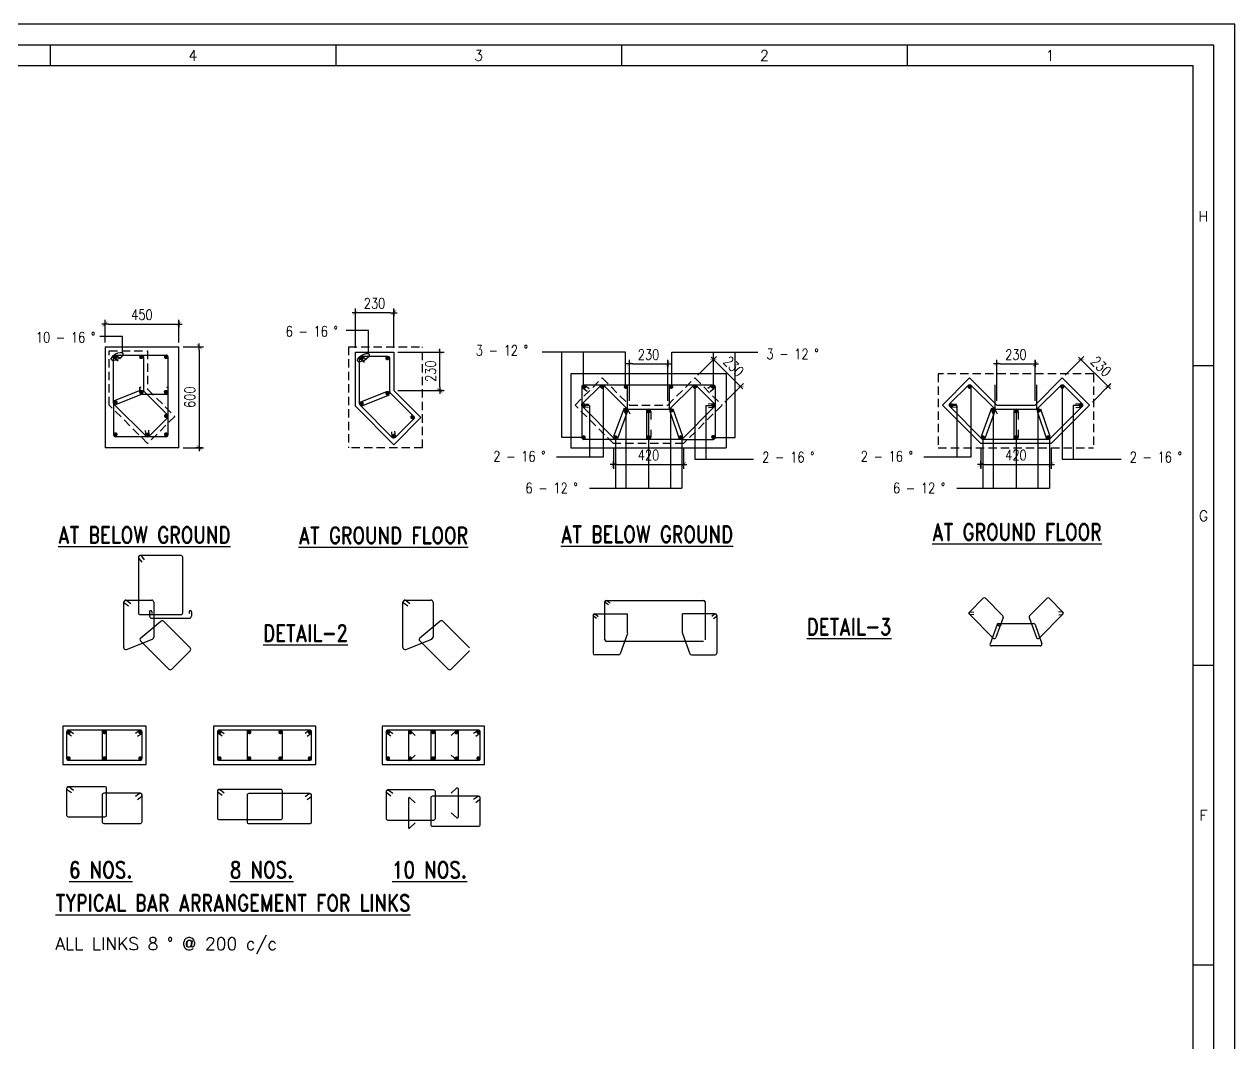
# Model space of a CAD drawing. Extents: x -135417 to 231627, y -456934 to -124458.
# Drawn here: x -4374 to 24629, y -234611 to -210202 of the extents above; entities that cross this region are included whole.
import ezdxf
from ezdxf.enums import TextEntityAlignment as Align

# ---------------------------------------------------------------- set-up
doc = ezdxf.new("R2010")
doc.units = 0
doc.header["$LTSCALE"] = 1000
doc.header["$MEASUREMENT"] = 0
doc.linetypes.add('HIDDEN', pattern=[0.375, 0.25, -0.125])
doc.layers.get('0').update_dxf_attribs({"linetype": 'CONTINUOUS'})
doc.layers.get('DEFPOINTS').update_dxf_attribs({"linetype": 'CONTINUOUS'})
for name, color, linetype in [('BEAM', 4, 'CONTINUOUS'), ('CENLI', 8, 'CONTINUOUS'), ('CO', 3, 'CONTINUOUS'), ('COL', 2, 'CONTINUOUS'), ('DIM', 9, 'CONTINUOUS'), ('ECPL', 5, 'CONTINUOUS'), ('FRAME', 6, 'CONTINUOUS'), ('TXT', 4, 'CONTINUOUS'), ('TXT1', 2, 'CONTINUOUS')]:
    doc.layers.add(name, color=color, linetype=linetype)
doc.styles.add('RO', font='romans.shx', dxfattribs={"width": 0.8, "height": 250})
doc.styles.add('ROMAND', font='romand.shx')
doc.styles.add('ROMANS', font='r.shx', dxfattribs={"height": 250})
doc.dimstyles.new('INT25', dxfattribs={"dimscale": 0, "dimtxt": 150, "dimasz": 80, "dimexe": 100, "dimexo": 100, "dimgap": 100, "dimtad": 1, "dimdec": 0, "dimzin": 1, "dimtxsty": 'RO', "dimblk": 'DIMTICK', "dimcen": -100, "dimclrd": 5, "dimclre": 5, "dimclrt": 4, "dimazin": 3, "dimtfac": 1, "dimtdec": 0, "dimtix": 1, "dimtofl": 0, "dimtmove": 0, "dimatfit": 3, "dimtolj": 1, "dimtzin": 0})
doc.dimstyles.new('NEW', dxfattribs={"dimtxt": 250, "dimasz": 100, "dimexe": 50, "dimexo": 0.03, "dimgap": 50, "dimtad": 1, "dimdec": 0, "dimrnd": 1e-05, "dimzin": 0, "dimtxsty": 'ROMANS', "dimblk": 'ARCHTICK', "dimblk1": 'ARCHTICK', "dimblk2": 'ARCHTICK', "dimsah": 1, "dimcen": 0, "dimdle": 50, "dimclrd": 7, "dimclre": 7, "dimclrt": 4, "dimazin": 3, "dimtfac": 1, "dimtdec": 0, "dimtofl": 0, "dimtmove": 0, "dimatfit": 3, "dimtolj": 1, "dimtzin": 0})

# ---------------------------------------------------------------- blocks, each defined once
blk = doc.blocks.new('DIMTICK')
for p, q in [((-1, 0), (1, 0)), ((0, 1), (0, -1))]:
    blk.add_line(p, q)
at = {"color": 2, "const_width": 0.1}
blk.add_lwpolyline([(0.71, 0.71), (-0.71, -0.71)], dxfattribs=at)
blk = doc.blocks.new('_ARCHTICK')
at = {"color": 0, "linetype": 'BYBLOCK', "const_width": 0.15}
blk.add_lwpolyline([(-0.5, -0.5), (0.5, 0.5)], dxfattribs=at)
blk = doc.blocks.new('*D473')
at = {"color": 5, "linetype": 'BYBLOCK'}
for p, q in [((9743, -220351), (9743, -220853)), ((11424, -220351), (11424, -220853)), ((9823, -220753), (11344, -220753)), ((-6215, -255019), (-6215, -257061)), ((-496, -255019), (-496, -257061)), ((-6135, -256961), (-576, -256961))]:
    blk.add_line(p, q, dxfattribs=at)
at = {"color": 7, "linetype": 'BYBLOCK'}
for p, q in [((-18479, -244478), (-19154, -244478)), ((-19104, -244428), (-19104, -244928)), ((-18479, -244878), (-19154, -244878))]:
    blk.add_line(p, q, dxfattribs=at)
at = {"layer": 'DEFPOINTS', "color": 0, "linetype": 'BYBLOCK'}
for p in [(9743, -220251), (11424, -220251), (11424, -220753), (-18479, -244478), (-19104, -244878), (-18479, -244878), (-6215, -254919), (-496, -254919), (-496, -256961)]:
    blk.add_point(p, dxfattribs=at)
at = {"color": 5, "linetype": 'BYBLOCK', "xscale": 80, "yscale": 80, "zscale": 80, "rotation": 180}
for p in [(9743, -220753), (-6215, -256961)]:
    blk.add_blockref('DIMTICK', p, dxfattribs=at)
at = {"color": 5, "linetype": 'BYBLOCK', "xscale": 80, "yscale": 80, "zscale": 80}
for p in [(11424, -220753), (-496, -256961)]:
    blk.add_blockref('DIMTICK', p, dxfattribs=at)
at = {"color": 7, "linetype": 'BYBLOCK', "xscale": 100, "yscale": 100, "zscale": 100}
for p, rotation in [((-19104, -244478), 90), ((-19104, -244878), 270)]:
    blk.add_blockref('_ARCHTICK', p, dxfattribs=dict(at, rotation=rotation))
at = {"color": 4, "linetype": 'BYBLOCK', "insert": (10583, -220528), "char_height": 250, "attachment_point": 5, "style": 'RO'}
blk.add_mtext('\\A1;420', dxfattribs=at)
at = {"color": 4, "linetype": 'BYBLOCK', "insert": (-19279, -244678), "char_height": 250, "attachment_point": 5, "rotation": 90, "style": 'ROMANS'}
blk.add_mtext('\\A1;150', dxfattribs=at)
blk = doc.blocks.new('*D474')
at = {"color": 5, "linetype": 'BYBLOCK'}
for p, q in [((18546, -220351), (18546, -220853)), ((20227, -220351), (20227, -220853)), ((18626, -220753), (20147, -220753)), ((-257, -253658), (799, -253658)), ((699, -253738), (699, -254978)), ((343, -255058), (799, -255058))]:
    blk.add_line(p, q, dxfattribs=at)
at = {"color": 7, "linetype": 'BYBLOCK'}
for p, q in [((-11671, -245528), (-11671, -245028)), ((-12279, -245078), (-11621, -245078)), ((-12279, -245478), (-11621, -245478))]:
    blk.add_line(p, q, dxfattribs=at)
at = {"layer": 'DEFPOINTS', "color": 0, "linetype": 'BYBLOCK'}
for p in [(18546, -220251), (20227, -220251), (20227, -220753), (-12279, -245078), (-11671, -245078), (-12279, -245478), (-357, -253658), (243, -255058), (699, -255058)]:
    blk.add_point(p, dxfattribs=at)
at = {"color": 5, "linetype": 'BYBLOCK', "xscale": 80, "yscale": 80, "zscale": 80}
for p, rotation in [((18546, -220753), 180), ((699, -253658), 90), ((699, -255058), 270)]:
    blk.add_blockref('DIMTICK', p, dxfattribs=dict(at, rotation=rotation))
blk.add_blockref('DIMTICK', (20227, -220753), dxfattribs=at)
at = {"color": 7, "linetype": 'BYBLOCK', "xscale": 100, "yscale": 100, "zscale": 100}
for p, rotation in [((-11671, -245078), 90), ((-11671, -245478), 270)]:
    blk.add_blockref('_ARCHTICK', p, dxfattribs=dict(at, rotation=rotation))
at = {"color": 4, "linetype": 'BYBLOCK', "insert": (19386, -220528), "char_height": 250, "attachment_point": 5, "style": 'RO'}
blk.add_mtext('\\A1;420', dxfattribs=at)
at = {"color": 4, "linetype": 'BYBLOCK', "char_height": 250, "attachment_point": 5, "rotation": 90}
for s, insert, style in [('\\A1;150', (-11846, -245278), 'ROMANS'), ('\\A1;D', (474, -254358), 'RO')]:
    blk.add_mtext(s, dxfattribs=dict(at, insert=insert, style=style))
blk = doc.blocks.new('*D461')
at = {"color": 5, "linetype": 'BYBLOCK'}
for p, q in [((4581, -218058), (5687, -218058)), ((5587, -218898), (5587, -218138)), ((4581, -218978), (5687, -218978))]:
    blk.add_line(p, q, dxfattribs=at)
at = {"layer": 'DEFPOINTS', "color": 0, "linetype": 'BYBLOCK'}
for p in [(4481, -218058), (5587, -218058), (4481, -218978)]:
    blk.add_point(p, dxfattribs=at)
at = {"color": 5, "linetype": 'BYBLOCK', "xscale": 80, "yscale": 80, "zscale": 80}
for p, rotation in [((5587, -218058), 90), ((5587, -218978), 270)]:
    blk.add_blockref('DIMTICK', p, dxfattribs=dict(at, rotation=rotation))
at = {"color": 4, "linetype": 'BYBLOCK', "insert": (5362, -218518), "char_height": 250, "attachment_point": 5, "rotation": 90, "style": 'RO'}
blk.add_mtext('\\A1;230', dxfattribs=at)
blk = doc.blocks.new('*D464')
at = {"color": 5, "linetype": 'BYBLOCK'}
for p, q in [((-567, -217930), (-80, -217930)), ((-180, -218010), (-180, -220271)), ((-567, -220351), (-80, -220351))]:
    blk.add_line(p, q, dxfattribs=at)
at = {"layer": 'DEFPOINTS', "color": 0, "linetype": 'BYBLOCK'}
for p in [(-667, -217930), (-667, -220351), (-180, -220351)]:
    blk.add_point(p, dxfattribs=at)
at = {"color": 5, "linetype": 'BYBLOCK', "xscale": 80, "yscale": 80, "zscale": 80}
for p, rotation in [((-180, -217930), 90), ((-180, -220351), 270)]:
    blk.add_blockref('DIMTICK', p, dxfattribs=dict(at, rotation=rotation))
at = {"color": 4, "linetype": 'BYBLOCK', "insert": (-405, -219140), "char_height": 250, "attachment_point": 5, "rotation": 90, "style": 'RO'}
blk.add_mtext('\\A1;600', dxfattribs=at)
blk = doc.blocks.new('*D466')
at = {"color": 5, "linetype": 'BYBLOCK'}
for p, q in [((3561, -217958), (3561, -217015)), ((4401, -217115), (3641, -217115)), ((4481, -217958), (4481, -217015))]:
    blk.add_line(p, q, dxfattribs=at)
at = {"layer": 'DEFPOINTS', "color": 0, "linetype": 'BYBLOCK'}
for p in [(3561, -217115), (3561, -218058), (4481, -218058)]:
    blk.add_point(p, dxfattribs=at)
at = {"color": 5, "linetype": 'BYBLOCK', "xscale": 80, "yscale": 80, "zscale": 80}
for p, rotation in [((3561, -217115), 179.9984163337859), ((4481, -217115), 359.9984163337859)]:
    blk.add_blockref('DIMTICK', p, dxfattribs=dict(at, rotation=rotation))
at = {"color": 4, "linetype": 'BYBLOCK', "insert": (4021, -216890), "char_height": 250, "attachment_point": 5, "rotation": 359.9984, "style": 'RO'}
blk.add_mtext('\\A1;230', dxfattribs=at)
blk = doc.blocks.new('*D468')
at = {"color": 5, "linetype": 'BYBLOCK'}
for p, q in [((-2437, -217830), (-2437, -217289)), ((-2357, -217389), (-747, -217389)), ((-667, -217830), (-667, -217289))]:
    blk.add_line(p, q, dxfattribs=at)
at = {"layer": 'DEFPOINTS', "color": 0, "linetype": 'BYBLOCK'}
for p in [(-667, -217389), (-2437, -217930), (-667, -217930)]:
    blk.add_point(p, dxfattribs=at)
at = {"color": 5, "linetype": 'BYBLOCK', "xscale": 80, "yscale": 80, "zscale": 80, "rotation": 180}
blk.add_blockref('DIMTICK', (-2437, -217389), dxfattribs=at)
at = {"color": 5, "linetype": 'BYBLOCK', "xscale": 80, "yscale": 80, "zscale": 80}
blk.add_blockref('DIMTICK', (-667, -217389), dxfattribs=at)
at = {"color": 4, "linetype": 'BYBLOCK', "insert": (-1552, -217164), "char_height": 250, "attachment_point": 5, "style": 'RO'}
blk.add_mtext('\\A1;450', dxfattribs=at)
blk = doc.blocks.new('*D469')
at = {"color": 5, "linetype": 'BYBLOCK'}
for p, q in [((11764, -218609), (12210, -218164)), ((12196, -218291), (12733, -218828)), ((12415, -219260), (12860, -218814))]:
    blk.add_line(p, q, dxfattribs=at)
at = {"layer": 'DEFPOINTS', "color": 0, "linetype": 'BYBLOCK'}
for p in [(11693, -218680), (12790, -218885), (12344, -219331)]:
    blk.add_point(p, dxfattribs=at)
at = {"color": 5, "linetype": 'BYBLOCK', "xscale": 80, "yscale": 80, "zscale": 80}
for p, rotation in [((12139, -218234), 134.9984163337844), ((12790, -218885), 314.9984163337844)]:
    blk.add_blockref('DIMTICK', p, dxfattribs=dict(at, rotation=rotation))
at = {"color": 4, "linetype": 'BYBLOCK', "insert": (12623, -218401), "char_height": 250, "attachment_point": 5, "rotation": 314.9984, "style": 'RO'}
blk.add_mtext('\\A1;230', dxfattribs=at)
blk = doc.blocks.new('*D470')
at = {"color": 5, "linetype": 'BYBLOCK'}
for p, q in [((10124, -219231), (10124, -218244)), ((10204, -218344), (10963, -218344)), ((11043, -219231), (11043, -218244))]:
    blk.add_line(p, q, dxfattribs=at)
at = {"layer": 'DEFPOINTS', "color": 0, "linetype": 'BYBLOCK'}
for p in [(11043, -218344), (10124, -219331), (11043, -219331)]:
    blk.add_point(p, dxfattribs=at)
at = {"color": 5, "linetype": 'BYBLOCK', "xscale": 80, "yscale": 80, "zscale": 80, "rotation": 180}
blk.add_blockref('DIMTICK', (10124, -218344), dxfattribs=at)
at = {"color": 5, "linetype": 'BYBLOCK', "xscale": 80, "yscale": 80, "zscale": 80}
blk.add_blockref('DIMTICK', (11043, -218344), dxfattribs=at)
at = {"color": 4, "linetype": 'BYBLOCK', "insert": (10584, -218119), "char_height": 250, "attachment_point": 5, "style": 'RO'}
blk.add_mtext('\\A1;230', dxfattribs=at)
blk = doc.blocks.new('*D471')
at = {"color": 5, "linetype": 'BYBLOCK'}
for p, q in [((20567, -218609), (21013, -218164)), ((20998, -218291), (21536, -218828)), ((21217, -219260), (21663, -218814))]:
    blk.add_line(p, q, dxfattribs=at)
at = {"layer": 'DEFPOINTS', "color": 0, "linetype": 'BYBLOCK'}
for p in [(20496, -218680), (21592, -218885), (21147, -219331)]:
    blk.add_point(p, dxfattribs=at)
at = {"color": 5, "linetype": 'BYBLOCK', "xscale": 80, "yscale": 80, "zscale": 80}
for p, rotation in [((20942, -218234), 134.9984163337844), ((21592, -218885), 314.9984163337844)]:
    blk.add_blockref('DIMTICK', p, dxfattribs=dict(at, rotation=rotation))
at = {"color": 4, "linetype": 'BYBLOCK', "insert": (21426, -218401), "char_height": 250, "attachment_point": 5, "rotation": 314.9984, "style": 'RO'}
blk.add_mtext('\\A1;230', dxfattribs=at)
blk = doc.blocks.new('*D472')
at = {"color": 5, "linetype": 'BYBLOCK'}
for p, q in [((18927, -219231), (18927, -218244)), ((19007, -218344), (19766, -218344)), ((19846, -219231), (19846, -218244))]:
    blk.add_line(p, q, dxfattribs=at)
at = {"layer": 'DEFPOINTS', "color": 0, "linetype": 'BYBLOCK'}
for p in [(19846, -218344), (18927, -219331), (19846, -219331)]:
    blk.add_point(p, dxfattribs=at)
at = {"color": 5, "linetype": 'BYBLOCK', "xscale": 80, "yscale": 80, "zscale": 80, "rotation": 180}
blk.add_blockref('DIMTICK', (18927, -218344), dxfattribs=at)
at = {"color": 5, "linetype": 'BYBLOCK', "xscale": 80, "yscale": 80, "zscale": 80}
blk.add_blockref('DIMTICK', (19846, -218344), dxfattribs=at)
at = {"color": 4, "linetype": 'BYBLOCK', "insert": (19386, -218119), "char_height": 250, "attachment_point": 5, "style": 'RO'}
blk.add_mtext('\\A1;230', dxfattribs=at)

msp = doc.modelspace()

# ---------------------------------------------------------------- linework, layer by layer
at = {"flags": 128}
msp.add_lwpolyline([(-59518.7969, -269635.7255), (24628.7924, -269635.7255), (24628.7924, -210202.1131), (-59518.7969, -210202.1131)], close=True, dxfattribs=at)
at = {"layer": 'BEAM'}
for p, q in [((-1988.9466, -225139.5956), (-1988.9166, -224052.496)), ((-1938.9166, -224002.4974), (-1318.9379, -224002.4974)), ((-1268.9379, -224052.4974), (-1268.9379, -224890.5156)), ((4700.4731, -225139.5956), (4700.5032, -224052.496)), ((4750.5032, -224002.4974), (5370.4819, -224002.4974)), ((5420.4819, -224052.4974), (5420.4819, -224890.5156)), ((9539.844, -224953.5578), (9539.844, -224046.5912)), ((9577.344, -224009.0912), (10363.332, -224009.0912)), ((10363.332, -224009.0912), (11114.3902, -224009.0912)), ((11114.3902, -224009.0912), (11899.0568, -224009.0912)), ((11936.5568, -224046.5912), (11936.5568, -224953.5578)), ((18600.3299, -223958.9296), (18271.5162, -224287.7252)), ((18653.3629, -223958.9311), (19072.861, -224378.4524)), ((20130.2629, -223958.9311), (19710.7648, -224378.4524)), ((20183.2959, -223958.9296), (20512.1097, -224287.7252)), ((-1369.5951, -224282.2824), (-1369.5951, -224387.0358)), ((-1369.5951, -224282.2824), (-1369.5951, -224295.0432)), ((-1369.5951, -224282.2824), (-1369.5951, -224325.7074)), ((-1319.5951, -224437.0358), (-417.5141, -224437.0358)), ((-1316.7184, -224282.2824), (-1316.7184, -224319.9619)), ((-420.3909, -224282.2824), (-420.3909, -224319.9619)), ((-367.5141, -224282.2824), (-367.5141, -224387.0358)), ((9257.9762, -224369.9231), (9257.9762, -225276.8897)), ((9295.4762, -224332.4231), (10081.4642, -224332.4231)), ((10081.4642, -224790.5678), (10081.4642, -224332.4231)), ((12180.9247, -224332.4231), (11394.9367, -224332.4231)), ((11394.9367, -224790.5678), (11394.9367, -224332.4231)), ((12218.4247, -224369.9231), (12218.4247, -225276.8897)), ((18843.3526, -224912.6277), (18271.5147, -224340.7582)), ((19081.5504, -224417.8813), (18905.0764, -224899.025)), ((19702.0755, -224417.8813), (19878.5494, -224899.025)), ((19940.2733, -224912.6277), (20512.1112, -224340.7582)), ((-1583.5252, -224905.0279), (-1103.813, -224507.93)), ((-1036.5738, -224511.0916), (-398.5708, -225149.1298)), ((5105.8946, -224905.0279), (5585.6068, -224507.93)), ((5652.846, -224511.0916), (6290.849, -225149.1298)), ((18935.5522, -224585.6225), (18765.0012, -225050.6178)), ((18970.7598, -224561.0356), (19808.0886, -224561.0589)), ((19843.5615, -224586.3997), (20002.9489, -225051.404)), ((-1920.3076, -225185.9929), (-1300.2988, -224936.9116)), ((-907.7018, -225658.2327), (-1586.9986, -224978.8982)), ((4769.1122, -225185.9929), (5389.121, -224936.9116)), ((5781.718, -225658.2327), (5102.4211, -224978.8982)), ((11899.0568, -224991.0578), (9577.344, -224991.0578)), ((10079.1707, -224803.4809), (9900.7976, -225289.8027)), ((11397.2301, -224803.4809), (11575.6033, -225289.8027)), ((-398.5728, -225219.8405), (-836.9911, -225658.2346)), ((6290.847, -225219.8405), (5852.4287, -225658.2346)), ((9865.591, -225314.3897), (9295.4762, -225314.3897)), ((11610.8099, -225314.3897), (12180.9247, -225314.3897)), ((19967.4739, -225101.0633), (18800.2067, -225101.0309))]:
    msp.add_line(p, q, dxfattribs=at)
for points in [[(-574.7035, -224311.3297), (-574.7035, -222975.6982, 0.4142135624), (-614.7035, -222935.6982), (-1597.9445, -222935.6982, 0.4142135624), (-1637.9445, -222975.6982), (-1637.9445, -224311.3297, 0.4142135624), (-1597.9445, -224351.3297), (-614.7035, -224351.3297, 0.4142135624)], [(-3317.4082, -229194.7441), (-2440.3491, -229194.7441, 0.4142135624), (-2400.3491, -229154.7441), (-2400.3491, -228514.7441, 0.4142135624), (-2440.3491, -228474.7441), (-3317.4082, -228474.7441, 0.4142135624), (-3357.4082, -228514.7441), (-3357.4082, -229154.7441, 0.4142135624)], [(-2469.5702, -229352.4306), (-1590.2246, -229352.4306, 0.4142135624), (-1550.2246, -229312.4306), (-1550.2246, -228672.4306, 0.4142135624), (-1590.2246, -228632.4306), (-2469.5702, -228632.4306, 0.4142135624), (-2509.5702, -228672.4306), (-2509.5702, -229312.4306, 0.4142135624)], [(294.8259, -229260.8807), (1772.9957, -229260.8807, 0.4142135624), (1812.9957, -229220.8807), (1812.9957, -228580.8807, 0.4142135624), (1772.9957, -228540.8807), (294.8259, -228540.8807, 0.4142135624), (254.8259, -228580.8807), (254.8259, -229220.8807, 0.4142135624)], [(1007.5286, -229358.1874), (2472.2545, -229358.1874, 0.4142135624), (2512.2545, -229318.1874), (2512.2545, -228678.1874, 0.4142135624), (2472.2545, -228638.1874), (1007.5286, -228638.1874, 0.4142135624), (967.5286, -228678.1874), (967.5286, -229318.1874, 0.4142135624)], [(4334.1551, -229272.5802), (5436.2142, -229272.5802, 0.4142135624), (5476.2142, -229232.5802), (5476.2142, -228592.5802, 0.4142135624), (5436.2142, -228552.5802), (4334.1551, -228552.5802, 0.4142135624), (4294.1551, -228592.5802), (4294.1551, -229232.5802, 0.4142135624)], [(5406.9931, -229423.3562), (6511.3387, -229423.3562, 0.4142135624), (6551.3387, -229383.3562), (6551.3387, -228743.3562, 0.4142135624), (6511.3387, -228703.3562), (5406.9931, -228703.3562, 0.4142135624), (5366.9931, -228743.3562), (5366.9931, -229383.3562, 0.4142135624)]]:
    msp.add_lwpolyline(points, format="xyb", close=True, dxfattribs=at)
for points in [[(-1491.7589, -223041.3425), (-1559.1203, -222952.3092, 1), (-1626.7056, -223003.4433), (-1557.867, -223094.4291)], [(-1874.9191, -224150.9024), (-1963.9523, -224083.5411, -1.0000002595), (-1912.8182, -224015.9557), (-1821.8324, -224084.7943)], [(4814.5007, -224150.9024), (4725.4674, -224083.5411, -1.0000002595), (4776.6016, -224015.9557), (4867.5873, -224084.7943)], [(9621.2902, -224117.7685), (9554.5153, -224067.2475, -1.0000002595), (9592.8659, -224016.5585), (9661.1052, -224068.1874)], [(9339.398, -224443.0096), (9272.623, -224392.4886, -1.0000002595), (9310.9736, -224341.7996), (9379.2129, -224393.4285)], [(12137.0029, -224443.0096), (12203.7778, -224392.4886, 1.0000002595), (12165.4272, -224341.7996), (12097.1879, -224393.4285)], [(18373.4343, -224353.2705), (18289.9372, -224346.9852, -1.0000002595), (18294.7084, -224283.6024), (18380.0366, -224290.0256)], [(20410.1916, -224353.2705), (20493.6886, -224346.9852, 1.0000002595), (20488.9174, -224283.6024), (20403.5893, -224290.0256)], [(18999.7642, -224643.8432), (18949.683, -224605.9524, -1.0000002595), (18978.4459, -224567.9357), (19029.6254, -224606.6574)], [(-3244.5804, -228620.9297), (-3333.6136, -228553.5684, -1), (-3282.4795, -228485.983), (-3191.4937, -228554.8216)], [(5856.8855, -228625.422), (5988.4747, -228502.9045, -0.6553503027), (6022.1033, -228517.5422), (6022.1033, -229207.1009, -0.6553503027), (5988.4747, -229221.7386), (5856.8855, -229099.2212)], [(-1655.8688, -228778.6162), (-1566.8356, -228711.2549, 1), (-1617.9697, -228643.6696), (-1708.9555, -228712.5082)], [(367.6537, -228687.0662), (278.6205, -228619.7049, -1), (329.7546, -228552.1196), (420.7404, -228620.9582)], [(2406.6103, -228784.373), (2495.6436, -228717.0117, 1), (2444.5094, -228649.4264), (2353.5237, -228718.265)], [(4406.9829, -228698.7658), (4317.9497, -228631.4045, -1), (4369.0838, -228563.8192), (4460.0696, -228632.6578)], [(4995.7919, -228864.1509), (4864.2027, -228741.6334, 0.6553503027), (4830.5741, -228756.2711), (4830.5741, -229445.8298, 0.6553503027), (4864.2027, -229460.4675), (4995.7919, -229337.95)], [(6445.6945, -228849.5418), (6534.7277, -228782.1805, 1), (6483.5936, -228714.5952), (6392.6078, -228783.4338)]]:
    msp.add_lwpolyline(points, format="xyb", dxfattribs=at)
for points in [[(-3450.2246, -227940.2046), (-1450.2246, -227940.2046), (-1450.2246, -227020.2046), (-3450.2246, -227020.2046)], [(162.0095, -227940.2046), (2612.2545, -227940.2046), (2612.2545, -227020.2046), (162.0095, -227020.2046)], [(4201.3387, -227940.2046), (6651.3387, -227940.2046), (6651.3387, -227020.2046), (4201.3387, -227020.2046)]]:
    msp.add_lwpolyline(points, close=True, dxfattribs=at)
for centre, radius, start, end in [((-1938.9166, -224052.4974), 50, 90, 179.99841633), ((-1318.9379, -224052.4974), 50, 0, 90), ((4750.5032, -224052.4974), 50, 90, 179.99841633), ((5370.4819, -224052.4974), 50, 0, 90), ((9577.344, -224046.5912), 37.5, 90, 180), ((11899.0568, -224046.5912), 37.5, 0, 90), ((18626.8457, -223985.4469), 37.5, 44.99841633, 134.99841633), ((20156.7802, -223985.4469), 37.5, 45.00158367, 135.00158367), ((-1343.1567, -224282.2824), 26.4384, 360, 180), ((-1319.5951, -224387.0358), 50, 180, 270), ((-393.9525, -224282.2824), 26.4384, 0, 180), ((-417.5141, -224387.0358), 50, 270, 0), ((9295.4762, -224369.9231), 37.5, 90, 180), ((12180.9247, -224369.9231), 37.5, 360, 90), ((18298.0319, -224314.2424), 37.5, 134.99841633, 224.99841633), ((19046.3438, -224404.9682), 37.5, 339.85796688, 44.99841633), ((19737.2821, -224404.9682), 37.5, 135.00158367, 200.14203312), ((20485.5939, -224314.2424), 37.5, 315.00158367, 45.00158367), ((-1071.9301, -224546.446), 50, 44.99841633, 129.61739835), ((5617.4897, -224546.446), 50, 44.99841633, 129.61739835), ((18970.7588, -224598.5356), 37.5, 89.99840254, 159.85796688), ((19808.0875, -224598.5589), 37.5, 18.91993616, 89.99840254), ((-1551.6423, -224943.5439), 50, 129.61739835, 224.99841633), ((-1318.9379, -224890.5156), 50, 291.88722525, 360), ((5137.7775, -224943.5439), 50, 129.61739835, 224.99841633), ((5370.4819, -224890.5156), 50, 291.88722525, 360), ((9577.344, -224953.5578), 37.5, 180, 270), ((11432.4367, -224790.5678), 37.5, 180, 200.14203312), ((11432.4367, -224790.5678), 37.5, 180, 200.14203312), ((18800.2078, -225063.5309), 37.5, 159.85796688, 269.9984088), ((18869.8698, -224886.112), 37.5, 224.99841633, 339.85796688), ((19913.756, -224886.112), 37.5, 200.14203312, 315.00158367), ((19967.4749, -225063.5633), 37.5, 269.9984088, 18.91993616), ((-1938.9466, -225139.5969), 50, 179.99841633, 291.88722525), ((-433.9271, -225184.4842), 50, 314.99841633, 44.99841633), ((4750.4731, -225139.5969), 50, 179.99841633, 291.88722525), ((9295.4762, -225276.8897), 37.5, 180, 270), ((9865.591, -225276.8897), 37.5, 270, 339.85796688), ((11610.8099, -225276.8897), 37.5, 200.14203312, 270), ((11610.8099, -225276.8897), 37.5, 200.14203312, 270), ((12180.9247, -225276.8897), 37.5, 270, 360), ((-872.3455, -225622.8783), 50, 224.99841633, 314.99841633), ((5817.0743, -225622.8783), 50, 224.99841633, 314.99841633)]:
    msp.add_arc(centre, radius, start, end, dxfattribs=at)
at = {"layer": 'CENLI'}
msp.add_line((17969.9212, -219335.583), (17813.0128, -219335.583), dxfattribs=at)
for centre in [(-2147.9238, -218163.9924), (3750.2973, -218192.4401)]:
    msp.add_ellipse(centre, major_axis=(-136.5773, -79.3936), ratio=0.4380506746, dxfattribs=at)
at = {"layer": 'CO'}
for p, q in [((-2437.1656, -217929.611), (-2437.1656, -220350.6875)), ((-2437.1656, -217929.611), (-666.6348, -217929.611)), ((-666.6348, -220350.6875), (-666.6348, -217929.611)), ((8723.1424, -218580.0951), (8723.1424, -220350.6875)), ((12443.8635, -218580.0951), (8723.1424, -218580.0951)), ((12443.8635, -218580.0951), (12443.8635, -220350.6875)), ((18276.4948, -218680.0951), (17625.9386, -219330.6154)), ((20496.1394, -218680.1567), (21146.6597, -219330.7129)), ((4481.0301, -220279.1352), (5131.5863, -219628.6149)), ((-666.6348, -220350.6875), (-2437.1656, -220350.6875)), ((8723.1424, -220350.6875), (12443.8635, -220350.6875))]:
    msp.add_line(p, q, dxfattribs=at)
at = {"layer": 'CO', "linetype": 'HIDDEN', "ltscale": 0.8}
for p, q in [((3397.2588, -217929.611), (3397.2588, -220350.6875)), ((3397.2588, -217929.611), (5167.7896, -217929.611)), ((5167.7896, -220350.6875), (5167.7896, -217929.611)), ((17525.9386, -218580.0951), (17525.9386, -220350.6875)), ((21246.6597, -218580.0951), (17525.9386, -218580.0951)), ((21246.6597, -218580.0951), (21246.6597, -220350.6875)), ((5167.7896, -220350.6875), (3397.2588, -220350.6875)), ((17525.9386, -220350.6875), (21246.6597, -220350.6875))]:
    msp.add_line(p, q, dxfattribs=at)
for points in [[(-1417.1551, -218029.611), (-1417.1551, -218949.611), (-766.6348, -219600.1672), (-1417.191, -220250.6875), (-2337.1656, -219330.6621), (-2337.1297, -218029.611), (-1417.1551, -218029.611)], [(9473.6986, -218680.0951), (10124.2189, -219330.6514), (11042.787, -219330.677), (11693.3433, -218680.1567), (12343.8635, -219330.7129), (11423.8381, -220250.6875), (9743.117, -220250.6408), (8823.1424, -219330.6154), (9473.6986, -218680.0951)]]:
    msp.add_lwpolyline(points, dxfattribs=at)
at = {"layer": 'CO'}
for points in [[(4481.0661, -218058.0587), (4481.0661, -218978.0587), (5131.5863, -219628.6149), (4481.0301, -220279.1352), (3561.0555, -219359.1098), (3561.0915, -218058.0587), (4481.0661, -218058.0587)], [(18276.4948, -218680.0951), (18927.0151, -219330.6514), (19845.5832, -219330.677), (20496.1394, -218680.1567), (21146.6597, -219330.7129), (20226.6343, -220250.6875), (18545.9132, -220250.6408), (17625.9386, -219330.6154), (18276.4948, -218680.0951)]]:
    msp.add_lwpolyline(points, dxfattribs=at)
at = {"layer": 'COL'}
for points in [[(-3244.5804, -227266.3902), (-3333.6136, -227199.0289, -1), (-3282.4795, -227131.4436), (-3191.4937, -227200.2821)], [(-1655.8688, -227266.3902), (-1566.8356, -227199.0289, 1), (-1617.9697, -227131.4436), (-1708.9555, -227200.2821)], [(367.6537, -227266.3902), (278.6205, -227199.0289, -1), (329.7546, -227131.4436), (420.7404, -227200.2821)], [(2406.6103, -227266.3902), (2495.6436, -227199.0289, 1), (2444.5094, -227131.4436), (2353.5237, -227200.2821)], [(4406.9829, -227266.3902), (4317.9497, -227199.0289, -1), (4369.0838, -227131.4436), (4460.0696, -227200.2821)], [(6445.6945, -227266.3902), (6534.7277, -227199.0289, 1), (6483.5936, -227131.4436), (6392.6078, -227200.2821)]]:
    msp.add_lwpolyline(points, format="xyb", dxfattribs=at)
at = {"layer": 'DIM'}
for p, q in [((-2020.2408, -217689.144), (-2561.9763, -217689.144)), ((-2020.2408, -218074.8251), (-2020.2408, -217689.144)), ((3877.9804, -217545.5244), (3336.2448, -217545.5244)), ((3877.9804, -218103.2728), (3877.9804, -217545.5244)), ((10029.1444, -218062.6418), (8034.3179, -218062.6418)), ((8510.1954, -220103.8535), (8510.1954, -218062.6418)), ((9025.1278, -218908.3105), (9025.1278, -218062.6418)), ((10029.1444, -218896.6465), (10029.1444, -218062.6418)), ((11137.8616, -218062.6418), (13201.2019, -218062.6418)), ((11137.8616, -218896.6465), (11137.8616, -218062.6418)), ((12141.8781, -218908.3105), (12141.8781, -218062.6418)), ((12656.8105, -220103.8535), (12656.8105, -218062.6418)), ((9498.9955, -218890.7753), (9498.9955, -220577.5391)), ((11694.0698, -218865.509), (11694.0698, -220622.7692)), ((18301.7917, -218890.7753), (18301.7917, -220577.5391)), ((20496.866, -218865.509), (20496.866, -220622.7692)), ((9167.125, -219335.583), (9020.231, -219335.583)), ((9167.125, -219335.583), (9167.125, -220577.5391)), ((10036.8146, -219466.9591), (10036.8146, -221322.9151)), ((10586.261, -219452.1837), (10586.261, -221322.9151)), ((11106.8078, -219456.9875), (11106.8078, -221322.9151)), ((11952.8797, -219338.191), (11952.8797, -220622.7692)), ((11952.8797, -219338.191), (12126.0381, -219338.191)), ((17969.9212, -219335.583), (17969.9212, -220577.5391)), ((18839.6107, -219466.9591), (18839.6107, -221322.9151)), ((19389.0571, -219452.1837), (19389.0571, -221322.9151)), ((19909.604, -219456.9875), (19909.604, -221322.9151)), ((20755.6758, -219338.191), (20755.6758, -220622.7692)), ((20960.0765, -219338.191), (20755.6758, -219338.191)), ((9056.2729, -220103.8535), (8510.1954, -220103.8535)), ((9792.33, -220078.8535), (9792.33, -221322.9151)), ((11383.3221, -220099.9695), (11383.3221, -221322.9151)), ((12110.733, -220103.8535), (12656.8105, -220103.8535)), ((18595.1262, -220078.8535), (18595.1262, -221322.9151)), ((20186.1183, -220099.9695), (20186.1183, -221322.9151)), ((9498.9955, -220577.5391), (8377.626, -220577.5391)), ((11694.0698, -220622.7692), (13100.9448, -220622.7692)), ((18301.7917, -220577.5391), (17180.4222, -220577.5391)), ((20496.866, -220622.7692), (21903.741, -220622.7692)), ((9167.125, -221322.9151), (11383.3221, -221322.9151)), ((17969.9212, -221322.9151), (20186.1183, -221322.9151))]:
    msp.add_line(p, q, dxfattribs=at)
at = {"layer": 'DIM', "const_width": 50}
for points in [[(-3332.6565, -227166.745, 1), (-3282.6565, -227166.745, 1)], [(-2475.2246, -227166.745, 1), (-2425.2246, -227166.745, 1)], [(-1567.7927, -227166.745, -1), (-1617.7927, -227166.745, -1)], [(279.5776, -227166.745, 1), (329.5776, -227166.745, 1)], [(996.677, -227166.745, 1), (1046.677, -227166.745, 1)], [(1738.479, -227166.745, 1), (1788.479, -227166.745, 1)], [(2494.6865, -227166.745, -1), (2444.6865, -227166.745, -1)], [(4318.9068, -227166.745, 1), (4368.9068, -227166.745, 1)], [(4847.4113, -227172.0743, 1), (4897.4113, -227172.0743, 1)], [(5401.3387, -227166.745, 1), (5451.3387, -227166.745, 1)], [(6005.2661, -227172.0743, -1), (5955.2661, -227172.0743, -1)], [(6533.7706, -227166.745, -1), (6483.7706, -227166.745, -1)], [(-3332.6565, -227793.6643, -1), (-3282.6565, -227793.6643, -1)], [(-2475.2246, -227793.6643, -1), (-2425.2246, -227793.6643, -1)], [(-1567.7927, -227793.6643, 1), (-1617.7927, -227793.6643, 1)], [(279.5776, -227793.6643, -1), (329.5776, -227793.6643, -1)], [(996.677, -227793.6643, -1), (1046.677, -227793.6643, -1)], [(1738.479, -227793.6643, -1), (1788.479, -227793.6643, -1)], [(2494.6865, -227793.6643, 1), (2444.6865, -227793.6643, 1)], [(4318.9068, -227793.6643, -1), (4368.9068, -227793.6643, -1)], [(4847.4113, -227798.9936, -1), (4897.4113, -227798.9936, -1)], [(5401.3387, -227793.6643, -1), (5451.3387, -227793.6643, -1)], [(6005.2661, -227798.9936, 1), (5955.2661, -227798.9936, 1)], [(6533.7706, -227793.6643, 1), (6483.7706, -227793.6643, 1)]]:
    msp.add_lwpolyline(points, format="xyb", close=True, dxfattribs=at)
at = {"layer": 'ECPL'}
for p, q in [((-3753.926, -210702.396), (-3753.926, -211202.6789)), ((3091.6122, -210702.396), (3091.6122, -211202.6789)), ((9937.1503, -210702.396), (9937.1503, -211202.6789)), ((16782.6884, -210702.396), (16782.6884, -211202.6789)), ((23628.2266, -218381.739), (24128.5095, -218381.739)), ((23628.2266, -225560.7991), (24128.5095, -225560.7991)), ((23628.2266, -232739.8592), (24128.5095, -232739.8592))]:
    msp.add_line(p, q, dxfattribs=at)
at = {"layer": 'ECPL', "color": 1}
for points in [[(-59018.514, -269135.4426), (24128.5095, -269135.4426), (24128.5095, -210702.396), (-59018.514, -210702.396)], [(-58518.231, -268635.1597), (23628.2266, -268635.1597), (23628.2266, -211202.6789), (-58518.231, -211202.6789)]]:
    msp.add_lwpolyline(points, close=True, dxfattribs=at)
at = {"layer": 'FRAME'}
for p, q in [((-1567.1551, -218129.611), (-976.0569, -218129.611)), ((-926.0569, -220038.5555), (-926.0569, -218179.611)), ((-2227.0347, -219228.8961), (-1568.8903, -218964.4942)), ((-1609.0096, -218915.6427), (-1609.0096, -218953.0727)), ((-1609.0096, -218915.6427), (-1609.0096, -219014.4012)), ((-1609.0096, -218915.6427), (-1609.0096, -218922.4085)), ((-1576.4213, -218920.0062), (-1576.4213, -218915.6427)), ((-926.0569, -218915.6427), (-926.0569, -218922.4085)), ((8984.8108, -218891.3533), (8984.8108, -220100.642)), ((9034.8108, -218841.3533), (12130.4278, -218841.3533)), ((10082.7948, -219430.6502), (10082.7948, -218841.3533)), ((11084.2056, -219430.6781), (11084.2056, -218841.3533)), ((12180.4278, -218891.3533), (12180.4278, -220100.6864)), ((18885.5909, -219430.6502), (18885.5909, -218841.3533)), ((19887.0018, -219430.6781), (19887.0018, -218841.3533)), ((-2181.0261, -219318.1288), (-1522.8816, -219053.7268)), ((-1559.0096, -219064.4012), (-926.0569, -219064.4012)), ((3671.1864, -219257.3438), (4329.3309, -218992.9419)), ((3717.1951, -219346.5764), (4375.3395, -219082.1745)), ((-2233.3584, -219287.6671), (-2233.3584, -220038.5555)), ((9996.1033, -219401.7718), (9747.1438, -220080.542)), ((10086.8802, -219449.9546), (9837.9207, -220128.7248)), ((10532.956, -219482.693), (10531.4514, -220098.6354)), ((10637.0137, -219482.693), (10636.2614, -219672.3712)), ((11090.4938, -219477.1028), (11316.016, -220135.0521)), ((11168.7758, -219419.5644), (11394.298, -220077.5138)), ((18798.8994, -219401.7718), (18549.94, -220080.542)), ((18889.6763, -219449.9546), (18640.7169, -220128.7248)), ((19335.7522, -219482.693), (19334.2476, -220098.6354)), ((19439.8098, -219482.693), (19439.0575, -219672.3712)), ((19893.29, -219477.1028), (20118.8122, -220135.0521)), ((19971.572, -219419.5644), (20197.0942, -220077.5138)), ((-976.0569, -220088.5555), (-2183.3584, -220088.5555)), ((10635.9413, -219921.7), (10635.509, -220098.6353)), ((19438.7374, -219921.7), (19438.3052, -220098.6353)), ((9784.5411, -220150.642), (9034.8108, -220150.642)), ((11382.4195, -220150.6864), (12130.4278, -220150.6864))]:
    msp.add_line(p, q, dxfattribs=at)
for points in [[(-1517.1551, -218179.611), (-1517.1551, -218970.3209, 0.1989051839), (-1502.5114, -219005.6753), (-943.4105, -219564.807, -0.4142135624), (-943.4125, -219635.5177), (-1381.8308, -220073.9118, -0.4142135624), (-1452.5415, -220073.9098), (-2222.5202, -219303.8885, -0.1989123674), (-2237.1639, -219268.5328), (-2237.1338, -218179.6096, -0.4142054668), (-2187.1338, -218129.611), (-1567.1551, -218129.611, -0.4142135624)], [(4381.0661, -218208.0587), (4381.0661, -218998.7686, 0.1989051839), (4395.7097, -219034.1229), (4954.8106, -219593.2547, -0.4142135624), (4954.8086, -219663.9654), (4516.3903, -220102.3595, -0.4142135624), (4445.6796, -220102.3575), (3675.7009, -219332.3362, -0.1989123674), (3661.0572, -219296.9805), (3661.0873, -218208.0573, -0.4142054668), (3711.0873, -218158.0587), (4331.0661, -218158.0587, -0.4142135624)], [(9509.0491, -218856.8728), (10082.7948, -219430.6502), (11084.2056, -219430.6781), (11657.983, -218856.9324, -0.4142135624), (11728.6937, -218856.9344), (12167.0878, -219295.3527, -0.4142135624), (12167.0858, -219366.0634), (11382.4195, -220150.6864), (9784.5411, -220150.642), (8999.9181, -219365.9756, -0.4142135624), (8999.9201, -219295.2649), (9438.3384, -218856.8709, -0.4142135624)], [(18311.8453, -218856.8728), (18885.5909, -219430.6502), (19887.0018, -219430.6781), (20460.7792, -218856.9324, -0.4142135624), (20531.4899, -218856.9344), (20969.884, -219295.3527, -0.4142135624), (20969.882, -219366.0634), (20185.2157, -220150.6864), (18587.3373, -220150.642), (17802.7143, -219365.9756, -0.4142135624), (17802.7163, -219295.2649), (18241.1346, -218856.8709, -0.4142135624)], [(-3317.4082, -227840.2046), (-2440.3491, -227840.2046, 0.4142135624), (-2400.3491, -227800.2046), (-2400.3491, -227160.2046, 0.4142135624), (-2440.3491, -227120.2046), (-3317.4082, -227120.2046, 0.4142135624), (-3357.4082, -227160.2046), (-3357.4082, -227800.2046, 0.4142135624)], [(-2469.5702, -227840.2046), (-1590.2246, -227840.2046, 0.4142135624), (-1550.2246, -227800.2046), (-1550.2246, -227160.2046, 0.4142135624), (-1590.2246, -227120.2046), (-2469.5702, -227120.2046, 0.4142135624), (-2509.5702, -227160.2046), (-2509.5702, -227800.2046, 0.4142135624)], [(294.8259, -227840.2046), (1772.9957, -227840.2046, 0.4142135624), (1812.9957, -227800.2046), (1812.9957, -227160.2046, 0.4142135624), (1772.9957, -227120.2046), (294.8259, -227120.2046, 0.4142135624), (254.8259, -227160.2046), (254.8259, -227800.2046, 0.4142135624)], [(1007.5286, -227840.2046), (2472.2545, -227840.2046, 0.4142135624), (2512.2545, -227800.2046), (2512.2545, -227160.2046, 0.4142135624), (2472.2545, -227120.2046), (1007.5286, -227120.2046, 0.4142135624), (967.5286, -227160.2046), (967.5286, -227800.2046, 0.4142135624)], [(4334.1551, -227840.2046), (5436.2142, -227840.2046, 0.4142135624), (5476.2142, -227800.2046), (5476.2142, -227160.2046, 0.4142135624), (5436.2142, -227120.2046), (4334.1551, -227120.2046, 0.4142135624), (4294.1551, -227160.2046), (4294.1551, -227800.2046, 0.4142135624)], [(5406.9931, -227840.2046), (6511.3387, -227840.2046, 0.4142135624), (6551.3387, -227800.2046), (6551.3387, -227160.2046, 0.4142135624), (6511.3387, -227120.2046), (5406.9931, -227120.2046, 0.4142135624), (5366.9931, -227160.2046), (5366.9931, -227800.2046, 0.4142135624)]]:
    msp.add_lwpolyline(points, format="xyb", close=True, dxfattribs=at)
at = {"layer": 'FRAME', "const_width": 50}
for points in [[(-2208.5847, -218178.1051, 1), (-2158.5847, -218178.1051, 1)], [(-1545.7041, -218178.1051, -1), (-1595.7041, -218178.1051, -1)], [(-951.6165, -218178.1051, -1), (-1001.6165, -218178.1051, -1)], [(3689.6364, -218206.5527, 1), (3739.6364, -218206.5527, 1)], [(4352.517, -218206.5527, -1), (4302.517, -218206.5527, -1)], [(-1583.7716, -219013.8067, 1), (-1533.7716, -219013.8067, 1)], [(-1005.527, -219013.8067, 1), (-955.527, -219013.8067, 1)], [(9063.9548, -218890.7753, -1), (9013.9548, -218890.7753, -1)], [(9498.9955, -218890.7753, -1), (9448.9955, -218890.7753, -1)], [(10065.7576, -218890.7753, -1), (10015.7576, -218890.7753, -1)], [(11152.5855, -218891.6815, -1), (11102.5855, -218891.6815, -1)], [(11719.0698, -218890.509, -1), (11669.0698, -218890.509, -1)], [(12155.9677, -218890.509, -1), (12105.9677, -218890.509, -1)], [(18301.7917, -218890.7753, -1), (18251.7917, -218890.7753, -1)], [(20521.866, -218890.509, -1), (20471.866, -218890.509, -1)], [(-2210.7689, -219264.8224, 1), (-2160.7689, -219264.8224, 1)], [(3687.4523, -219293.27, 1), (3737.4523, -219293.27, 1)], [(4314.4496, -219042.2543, 1), (4364.4496, -219042.2543, 1)], [(-999.4061, -219591.0672, 1), (-949.4061, -219591.0672, 1)], [(9060.2166, -219335.583, -1), (9010.2166, -219335.583, -1)], [(10061.8146, -219441.9591, -1), (10011.8146, -219441.9591, -1)], [(10611.261, -219477.1837, -1), (10561.261, -219477.1837, -1)], [(11156.8078, -219456.9875, -1), (11106.8078, -219456.9875, -1)], [(12158.3559, -219330.9368, -1), (12108.3559, -219330.9368, -1)], [(17863.0128, -219335.583, -1), (17813.0128, -219335.583, -1)], [(18864.6107, -219441.9591, -1), (18814.6107, -219441.9591, -1)], [(19414.0571, -219477.1837, -1), (19364.0571, -219477.1837, -1)], [(19959.604, -219456.9875, -1), (19909.604, -219456.9875, -1)], [(20961.1521, -219330.9368, -1), (20911.1521, -219330.9368, -1)], [(4898.815, -219619.5148, 1), (4948.815, -219619.5148, 1)], [(-2210.7689, -220032.5722, 1), (-2160.7689, -220032.5722, 1)], [(-1442.1758, -220038.7161, 1), (-1392.1758, -220038.7161, 1)], [(-1000.0888, -220032.5722, 1), (-950.0888, -220032.5722, 1)], [(4456.0454, -220067.1638, 1), (4506.0454, -220067.1638, 1)], [(9056.2729, -220103.8535, -1), (9006.2729, -220103.8535, -1)], [(9817.33, -220103.8535, -1), (9767.33, -220103.8535, -1)], [(10611.261, -220099.1896, -1), (10561.261, -220099.1896, -1)], [(11383.3221, -220099.9695, -1), (11333.3221, -220099.9695, -1)], [(12158.3559, -220093.5735, -1), (12108.3559, -220093.5735, -1)], [(18620.1262, -220103.8535, -1), (18570.1262, -220103.8535, -1)], [(19414.0571, -220099.1896, -1), (19364.0571, -220099.1896, -1)], [(20186.1183, -220099.9695, -1), (20136.1183, -220099.9695, -1)]]:
    msp.add_lwpolyline(points, format="xyb", close=True, dxfattribs=at)
at = {"layer": 'FRAME'}
for points in [[(-2123.1363, -218278.016), (-2212.1696, -218210.6547, -1.0000002595), (-2161.0354, -218143.0694), (-2070.0497, -218211.9079)], [(3775.0848, -218306.4637), (3686.0516, -218239.1023, -1.0000002595), (3737.1857, -218171.517), (3828.1715, -218240.3556)], [(9110.1339, -219000.4011), (9021.1006, -218933.0398, -1.0000002595), (9072.2348, -218865.4545), (9163.2205, -218934.2931)], [(12056.872, -219000.4011), (12145.9053, -218933.0398, 1.0000002595), (12094.7712, -218865.4545), (12003.7854, -218934.2931)], [(9147.7338, -219390.6381), (9036.4044, -219382.2577, -1.0000002595), (9042.766, -219297.7474), (9156.5369, -219306.3115)], [(10058.8694, -219576.9128), (10009.3245, -219476.864, -1.0000002595), (10085.2717, -219439.2544), (10135.9032, -219541.4973)], [(12019.2721, -219390.6381), (12130.6015, -219382.2577, 1.0000002595), (12124.24, -219297.7474), (12010.4691, -219306.3115)], [(17950.53, -219390.6381), (17839.2006, -219382.2577, -1.0000002595), (17845.5622, -219297.7474), (17959.3331, -219306.3115)], [(18861.6656, -219576.9128), (18812.1206, -219476.864, -1.0000002595), (18888.0679, -219439.2544), (18938.6994, -219541.4973)], [(20822.0683, -219390.6381), (20933.3977, -219382.2577, 1.0000002595), (20927.0361, -219297.7474), (20813.2652, -219306.3115)], [(-1473.7895, -219940.2857), (-1462.2571, -220051.3329, 1.0000002595), (-1377.961, -220042.5786), (-1389.7463, -219929.0962)], [(4424.4316, -219968.7334), (4435.964, -220079.7806, 1.0000002595), (4520.2601, -220071.0263), (4508.4748, -219957.5439)], [(4995.7919, -227243.305), (4864.2027, -227120.7876, 0.6553503027), (4830.5741, -227135.4253), (4830.5741, -227824.984, 0.6553503027), (4864.2027, -227839.6217), (4995.7919, -227717.1042)], [(5856.8855, -227243.305), (5988.4747, -227120.7876, -0.6553503027), (6022.1033, -227135.4253), (6022.1033, -227824.984, -0.6553503027), (5988.4747, -227839.6217), (5856.8855, -227717.1042)]]:
    msp.add_lwpolyline(points, format="xyb", dxfattribs=at)
for centre, radius, start, end in [((-976.0569, -218179.611), 50, 360, 90), ((-1592.7155, -218915.6427), 16.2942, 360, 180), ((-942.351, -218915.6427), 16.2942, 0, 180), ((9034.8108, -218891.3533), 50, 90, 180), ((12130.4278, -218891.3533), 50, 0, 90), ((-1559.0096, -219014.4012), 50, 180, 270), ((4339.2115, -219042.8488), 50, 180, 270), ((10584.9848, -219482.693), 52.0288, 0, 180), ((19387.781, -219482.693), 52.0288, 0, 180), ((-2183.3584, -220038.5555), 50, 180, 270), ((-976.0569, -220038.5555), 50, 270, 360), ((9034.8108, -220100.642), 50, 180, 270), ((10583.4802, -220098.6353), 52.0288, 180.00010031, 0.00010031), ((12130.4278, -220100.6864), 50, 270, 0), ((19386.2764, -220098.6353), 52.0288, 180.00010031, 0.00010031)]:
    msp.add_arc(centre, radius, start, end, dxfattribs=at)

# ---------------------------------------------------------------- texts
at = {"layer": 'ECPL', "style": 'ROMANS'}
for s, p in [('4', (-331.9907, -210952.5375)), ('3', (6513.5474, -210952.5375)), ('2', (13359.0856, -210952.5375)), ('1', (20204.6237, -210952.5375)), ('H', (23878.368, -214804.7161)), ('G', (23878.368, -221983.7762)), ('F', (23878.368, -229162.8362))]:
    msp.add_text(s, height=250.1415, dxfattribs=at).set_placement(p, align=Align.MIDDLE)
at = {"layer": 'TXT', "linetype": 'BYBLOCK', "style": 'ROMANS', "width": 0.8}
for s, p in [('6 - 16 %%127', (2514.9587, -217562.1672)), ('10 - 16 %%127', (-3383.2624, -217705.7868)), ('3 - 12 %%127', (7071.8344, -218018.7911)), ('3 - 12 %%127', (14033.9939, -218102.9574)), ('2 - 16 %%127', (7490.0528, -220556.503)), ('2 - 16 %%127', (13933.6443, -220575.9931)), ('2 - 16 %%127', (16292.849, -220556.503)), ('2 - 16 %%127', (22736.4404, -220575.9931)), ('6 - 12 %%127', (8262.6843, -221315.0361)), ('6 - 12 %%127', (17065.4805, -221315.0361))]:
    msp.add_text(s, height=250, dxfattribs=at).set_placement(p, align=Align.MIDDLE)
at = {"layer": 'TXT', "linetype": 'BYBLOCK', "style": 'ROMANS'}
msp.add_text('ALL LINKS 8 %%127 @ 200 c/c', height=300, dxfattribs=at).set_placement((-973.6712, -232257.7181), align=Align.MIDDLE)
at = {"layer": 'TXT1', "style": 'ROMAND', "width": 0.8}
for s, p in [('%%UAT BELOW GROUND', (-1494.2617, -222640.5545)), ('%%UAT GROUND FLOOR', (4230.412, -222651.5814)), ('%%UAT BELOW GROUND', (10547.5749, -222626.5767)), ('%%UAT GROUND FLOOR', (19410.5358, -222570.506)), ('%%UDETAIL-3', (15388.0362, -224840.2722)), ('%%UDETAIL-2', (2366.3037, -224995.1471)), ('%%U6 NOS.', (-2539.0007, -230665.4872)), ('%%U8 NOS.', (1314.557, -230665.4872)), ('%%U10 NOS.', (5337.5626, -230665.4872)), ('%%UTYPICAL BAR ARRANGEMENT FOR LINKS', (630.0456, -231460.5917))]:
    msp.add_text(s, height=400, dxfattribs=at).set_placement(p, align=Align.CENTER)

# ---------------------------------------------------------------- dimensions: what is measured, and where the dimension line sits
for base, p1, p2, picture, middle in [((-19104.4135, -244877.8408), (-18479.029, -244477.8408), (-18479.029, -244877.8408), '*D473', (-19104.4135, -244677.8408)), ((-11671.0566, -245077.8408), (-12279.029, -245477.8408), (-12279.029, -245077.8408), '*D474', (-11671.0566, -245277.8408))]:
    dim = msp.add_linear_dim(base=base, p1=p1, p2=p2, angle=90, text='150', dimstyle='NEW')
    dim.commit()
    dim.dimension.update_dxf_attribs({"geometry": picture, "text_midpoint": middle, "dimtype": 160})
at = {"layer": 'DIM'}
for p1, p2, distance, picture, middle in [((4481.0661, -218058.0587), (3561.0915, -218058.0333), -942.6958, '*D466', (4021.111, -216890.3502)), ((11693.3433, -218680.1567), (12343.8635, -219330.7129), 630.4037, '*D469', (12623.4819, -218400.5898)), ((20496.1394, -218680.1567), (21146.6597, -219330.7129), 630.4037, '*D471', (21426.278, -218400.5898))]:
    dim = msp.add_aligned_dim(p1=p1, p2=p2, distance=distance, text='230', dimstyle='INT25', dxfattribs=at)
    dim.commit()
    dim.dimension.update_dxf_attribs({"geometry": picture, "text_midpoint": middle})
for base, p1, p2, text, picture, middle in [((-666.6348, -217389.3939), (-2437.1656, -217929.611), (-666.6348, -217929.611), '450', '*D468', (-1551.9002, -217164.3939)), ((11042.787, -218343.8124), (10124.2189, -219330.6514), (11042.787, -219330.677), '230', '*D470', (10583.503, -218118.8124)), ((19845.5832, -218343.8124), (18927.0151, -219330.6514), (19845.5832, -219330.677), '230', '*D472', (19386.2991, -218118.8124)), ((-496.0614, -256960.5908), (-6215.3182, -254919.3368), (-496.0614, -254919), ' ', '*D473', (-3355.6898, -256960.5908)), ((11423.8381, -220752.6241), (9743.117, -220250.6408), (11423.8381, -220250.6875), '420', '*D473', (10583.4775, -220527.6241)), ((20226.6343, -220752.6241), (18545.9132, -220250.6408), (20226.6343, -220250.6875), '420', '*D474', (19386.2737, -220527.6241))]:
    dim = msp.add_linear_dim(base=base, p1=p1, p2=p2, text=text, dimstyle='INT25', dxfattribs=at)
    dim.commit()
    dim.dimension.update_dxf_attribs({"geometry": picture, "text_midpoint": middle})
for base, p1, p2, text, picture, middle in [((-179.9513, -220350.6875), (-666.6348, -217929.611), (-666.6348, -220350.6875), '600', '*D464', (-404.9513, -219140.1493)), ((5586.9364, -218058.0587), (4481.0661, -218978.0587), (4481.0661, -218058.0587), '230', '*D461', (5361.9364, -218518.0587)), ((698.7316, -255057.8932), (-356.574, -253657.8932), (243.426, -255057.8932), 'D', '*D474', (473.7316, -254357.8932))]:
    dim = msp.add_linear_dim(base=base, p1=p1, p2=p2, angle=90, text=text, dimstyle='INT25', dxfattribs=at)
    dim.commit()
    dim.dimension.update_dxf_attribs({"geometry": picture, "text_midpoint": middle})

doc.saveas('drawing.dxf')
